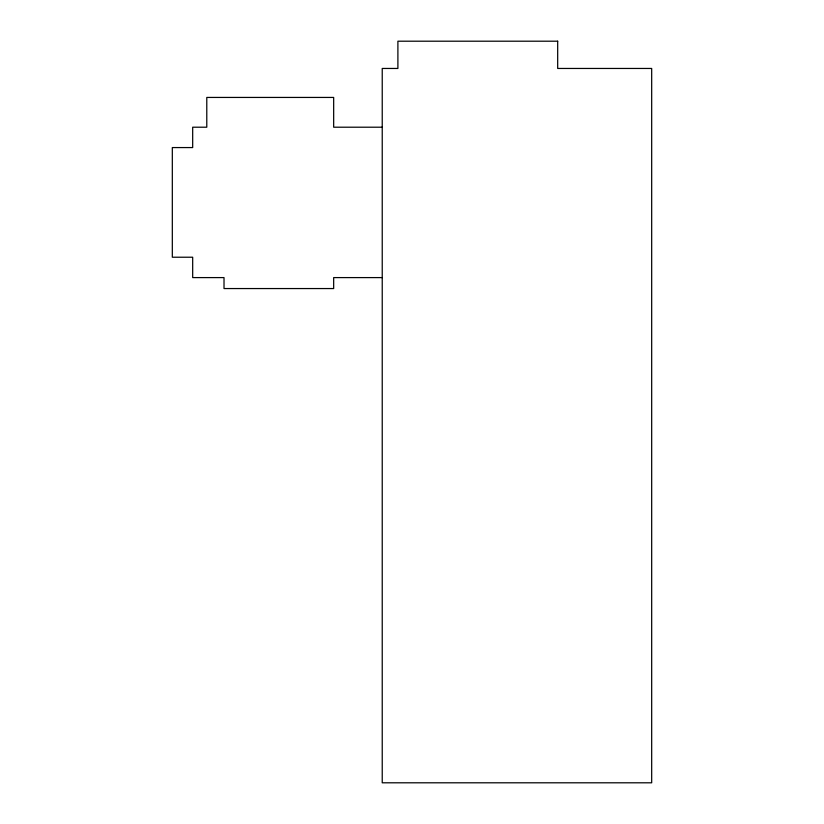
<?xml version="1.0" encoding="UTF-8"?>
<svg xmlns="http://www.w3.org/2000/svg" width="824" height="824" viewBox="0 0 824 824"><rect width="100%" height="100%" fill="white"/><g stroke="black" fill="none" stroke-linecap="round" stroke-linejoin="round"><path stroke-width="1.24" d="M382.233 127.205L333.668 127.205L333.668 97.438L206.783 97.438L206.783 127.205L192.682 127.205L192.682 147.568L172.319 147.568L172.319 257.222L192.682 257.222L192.682 277.595L224.015 277.595L224.015 288.554L333.668 288.554L333.668 277.595L382.233 277.595M557.683 41.2L397.899 41.2L397.899 68.454L382.233 68.454L382.233 782.8L651.681 782.8L651.681 68.454L557.683 68.454L557.683 41.2"/></g></svg>
